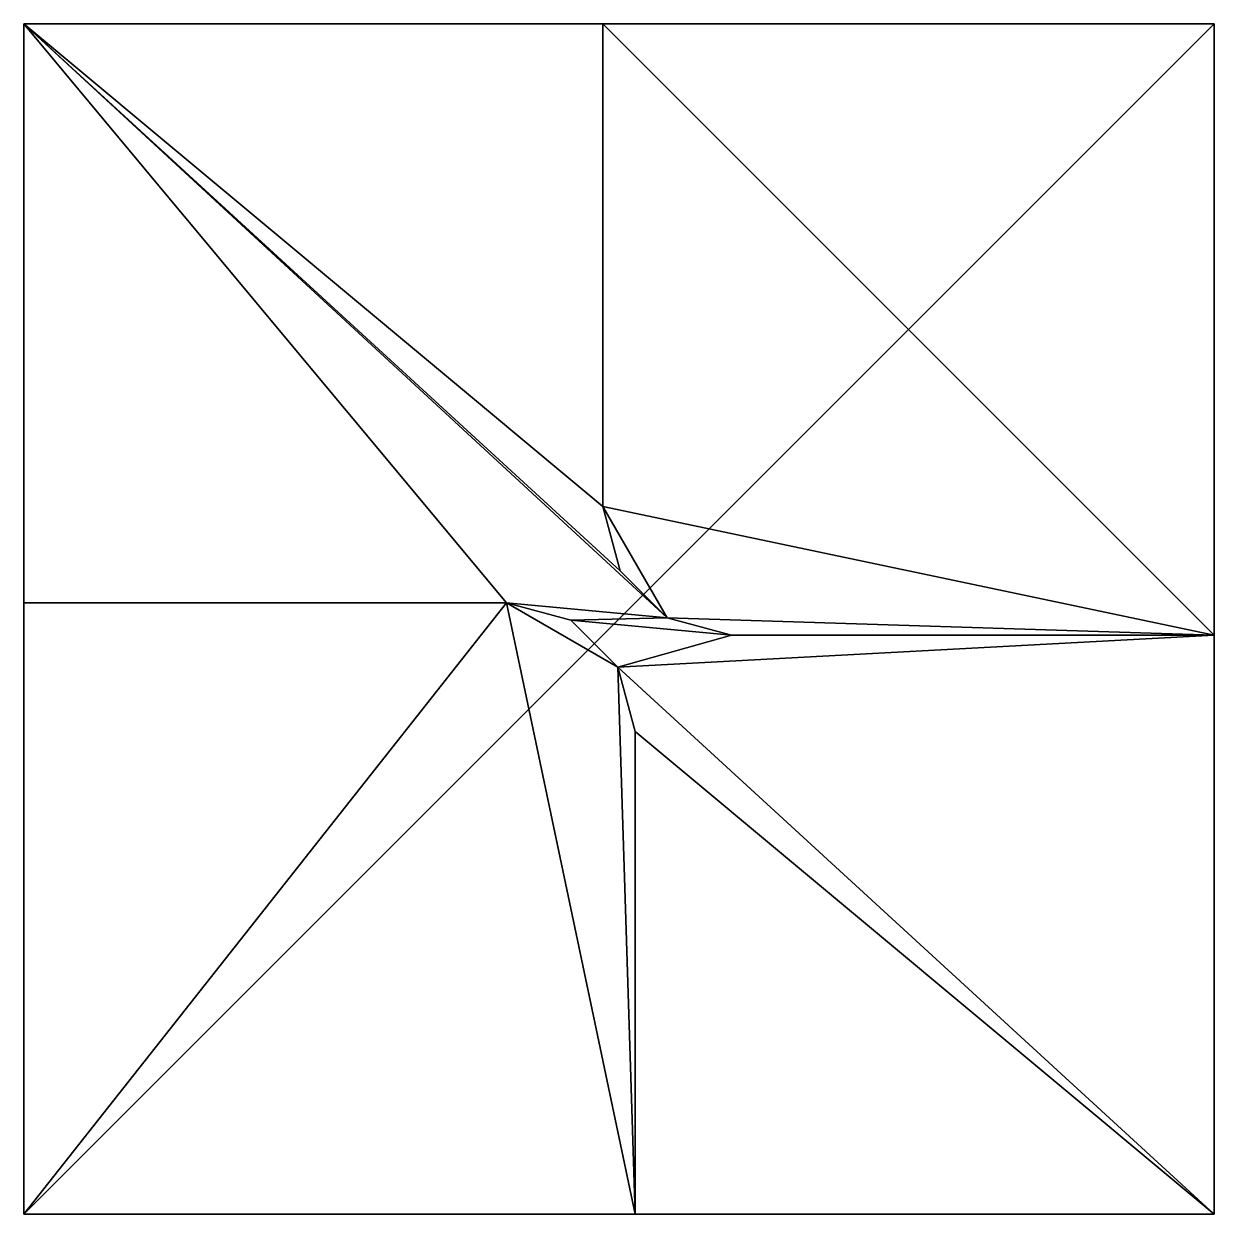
# Model space of a CAD drawing. Extents: x 0 to 37, y 0 to 37.
import ezdxf

# ---------------------------------------------------------------- set-up
doc = ezdxf.new("R2010")
doc.units = 0
doc.layers.get('0').update_dxf_attribs({"linetype": 'CONTINUOUS'})

# ---------------------------------------------------------------- blocks, each defined once
blk = doc.blocks.new('*U12')
at = {"color": 7}
mesh = blk.add_polyface(dxfattribs=at)
corners = [(19, 0, 15), (18.464102, 17, 15), (15, 19, 15), (0, 0, 15), (0, 19, 15), (17, 18.464102, 15), (19, 15, 15), (18, 22, 15), (20, 18.535898, 15), (37, 18, 15), (18.535898, 20, 15), (18, 37, 15), (37, 37, 15), (22, 18, 15)]
mesh.append_faces([[corners[k] for k in face] for face in [(0, 1, 2), (7, 8, 9)]], dxfattribs={"vtx0": -1, "vtx1": -1, "vtx2": -1, "color": 7})
mesh.append_faces([[corners[k] for k in face] for face in [(2, 3, 0), (9, 11, 7)]], dxfattribs={"vtx0": -1, "vtx2": -1, "color": 7})
mesh.append_faces([[corners[k] for k in face] for face in [(2, 4, 3), (1, 5, 2), (0, 6, 1), (7, 10, 8), (9, 12, 11), (8, 13, 9)]], dxfattribs={"vtx2": -1, "color": 7})
mesh = blk.add_polyface(dxfattribs=at)
corners = [(37, 37, 15), (0, 37), (18, 37, 10), (37, 37), (18, 37, 15), (0, 37, 10)]
mesh.append_faces([[corners[k] for k in face] for face in [(0, 1, 2)]], dxfattribs={"vtx0": -1, "vtx1": -1, "vtx2": -1, "color": 7})
mesh.append_faces([[corners[k] for k in face] for face in [(0, 3, 1), (2, 4, 0), (1, 5, 2)]], dxfattribs={"vtx2": -1, "color": 7})
mesh = blk.add_polyface(dxfattribs=at)
corners = [(0, 0, 15), (0, 19, 10), (0, 37), (0, 19, 15), (0, 0), (0, 37, 10)]
mesh.append_faces([[corners[k] for k in face] for face in [(0, 1, 2)]], dxfattribs={"vtx0": -1, "vtx1": -1, "vtx2": -1, "color": 7})
mesh.append_faces([[corners[k] for k in face] for face in [(0, 3, 1), (2, 4, 0), (1, 5, 2)]], dxfattribs={"vtx2": -1, "color": 7})
mesh = blk.add_polyface(dxfattribs=at)
corners = [(22, 18, 10), (20, 18.535898, 10), (17, 18.464102, 10), (18.464102, 17, 10), (15, 19, 10), (0, 37, 10), (37, 18, 10), (37, 0, 10), (19, 15, 10), (19, 0, 10), (0, 19, 10), (18.535898, 20, 10), (18, 22, 10), (18, 37, 10)]
mesh.append_faces([[corners[k] for k in face] for face in [(1, 5, 4)]], dxfattribs={"vtx0": -1, "vtx1": -1, "vtx2": -1, "color": 7})
mesh.append_faces([[corners[k] for k in face] for face in [(1, 4, 2), (3, 6, 0), (3, 7, 6)]], dxfattribs={"vtx0": -1, "vtx2": -1, "color": 7})
mesh.append_faces([[corners[k] for k in face] for face in [(0, 1, 2), (2, 3, 0), (3, 8, 7), (1, 11, 5), (11, 12, 5)]], dxfattribs={"vtx1": -1, "vtx2": -1, "color": 7})
mesh.append_faces([[corners[k] for k in face] for face in [(8, 9, 7), (5, 10, 4), (12, 13, 5)]], dxfattribs={"vtx2": -1, "color": 7})
mesh = blk.add_polyface(dxfattribs=at)
corners = [(0, 0), (0, 37), (37, 37), (37, 0)]
mesh.append_faces([[corners[k] for k in face] for face in [(0, 1, 2), (2, 3, 0)]], dxfattribs={"vtx2": -1, "color": 7})
mesh = blk.add_polyface(dxfattribs=at)
corners = [(18, 37, 10), (18, 22, 10), (18, 37, 15), (18, 22, 15)]
mesh.append_faces([[corners[k] for k in face] for face in [(0, 1, 2)]], dxfattribs={"vtx1": -1, "color": 7})
mesh.append_faces([[corners[k] for k in face] for face in [(1, 3, 2)]], dxfattribs={"vtx2": -1, "color": 7})
mesh = blk.add_polyface(dxfattribs=at)
corners = [(37, 37, 15), (37, 18, 10), (37, 0), (37, 37), (37, 0, 10), (37, 18, 15)]
mesh.append_faces([[corners[k] for k in face] for face in [(0, 1, 2)]], dxfattribs={"vtx0": -1, "vtx1": -1, "vtx2": -1, "color": 7})
mesh.append_faces([[corners[k] for k in face] for face in [(2, 3, 0), (1, 4, 2), (0, 5, 1)]], dxfattribs={"vtx2": -1, "color": 7})
mesh = blk.add_polyface(dxfattribs=at)
corners = [(18, 22, 10), (18.535898, 20, 15), (18, 22, 15), (18.535898, 20, 10), (20, 18.535898, 10), (20, 18.535898, 15), (22, 18, 10), (22, 18, 15)]
mesh.append_faces([[corners[k] for k in face] for face in [(0, 1, 2)]], dxfattribs={"vtx0": -1, "color": 7})
mesh.append_faces([[corners[k] for k in face] for face in [(3, 4, 1)]], dxfattribs={"vtx1": -1, "color": 7})
mesh.append_faces([[corners[k] for k in face] for face in [(0, 3, 1), (4, 5, 1), (4, 6, 7), (7, 5, 4)]], dxfattribs={"vtx2": -1, "color": 7})
mesh = blk.add_polyface(dxfattribs=at)
corners = [(15, 19, 10), (0, 19, 10), (0, 19, 15), (15, 19, 15)]
mesh.append_faces([[corners[k] for k in face] for face in [(0, 1, 2), (2, 3, 0)]], dxfattribs={"vtx2": -1, "color": 7})
mesh = blk.add_polyface(dxfattribs=at)
corners = [(19, 15, 10), (18.464102, 17, 10), (18.464102, 17, 15), (19, 15, 15), (17, 18.464102, 10), (17, 18.464102, 15), (15, 19, 15), (15, 19, 10)]
mesh.append_faces([[corners[k] for k in face] for face in [(4, 6, 5)]], dxfattribs={"vtx0": -1, "color": 7})
mesh.append_faces([[corners[k] for k in face] for face in [(0, 1, 2), (2, 3, 0), (4, 5, 2), (2, 1, 4), (4, 7, 6)]], dxfattribs={"vtx2": -1, "color": 7})
mesh = blk.add_polyface(dxfattribs=at)
corners = [(22, 18, 15), (22, 18, 10), (37, 18, 10), (37, 18, 15)]
mesh.append_faces([[corners[k] for k in face] for face in [(0, 1, 2), (2, 3, 0)]], dxfattribs={"vtx2": -1, "color": 7})
mesh = blk.add_polyface(dxfattribs=at)
corners = [(19, 15, 15), (19, 0, 15), (19, 15, 10), (19, 0, 10)]
mesh.append_faces([[corners[k] for k in face] for face in [(0, 1, 2)]], dxfattribs={"vtx1": -1, "color": 7})
mesh.append_faces([[corners[k] for k in face] for face in [(1, 3, 2)]], dxfattribs={"vtx2": -1, "color": 7})
mesh = blk.add_polyface(dxfattribs=at)
corners = [(0, 0, 15), (37, 0), (19, 0, 10), (19, 0, 15), (37, 0, 10), (0, 0)]
mesh.append_faces([[corners[k] for k in face] for face in [(0, 1, 2)]], dxfattribs={"vtx0": -1, "vtx1": -1, "vtx2": -1, "color": 7})
mesh.append_faces([[corners[k] for k in face] for face in [(2, 3, 0), (1, 4, 2), (0, 5, 1)]], dxfattribs={"vtx2": -1, "color": 7})

msp = doc.modelspace()

# ---------------------------------------------------------------- block references
msp.add_blockref('*U12', (0, 0))

doc.saveas('drawing.dxf')
